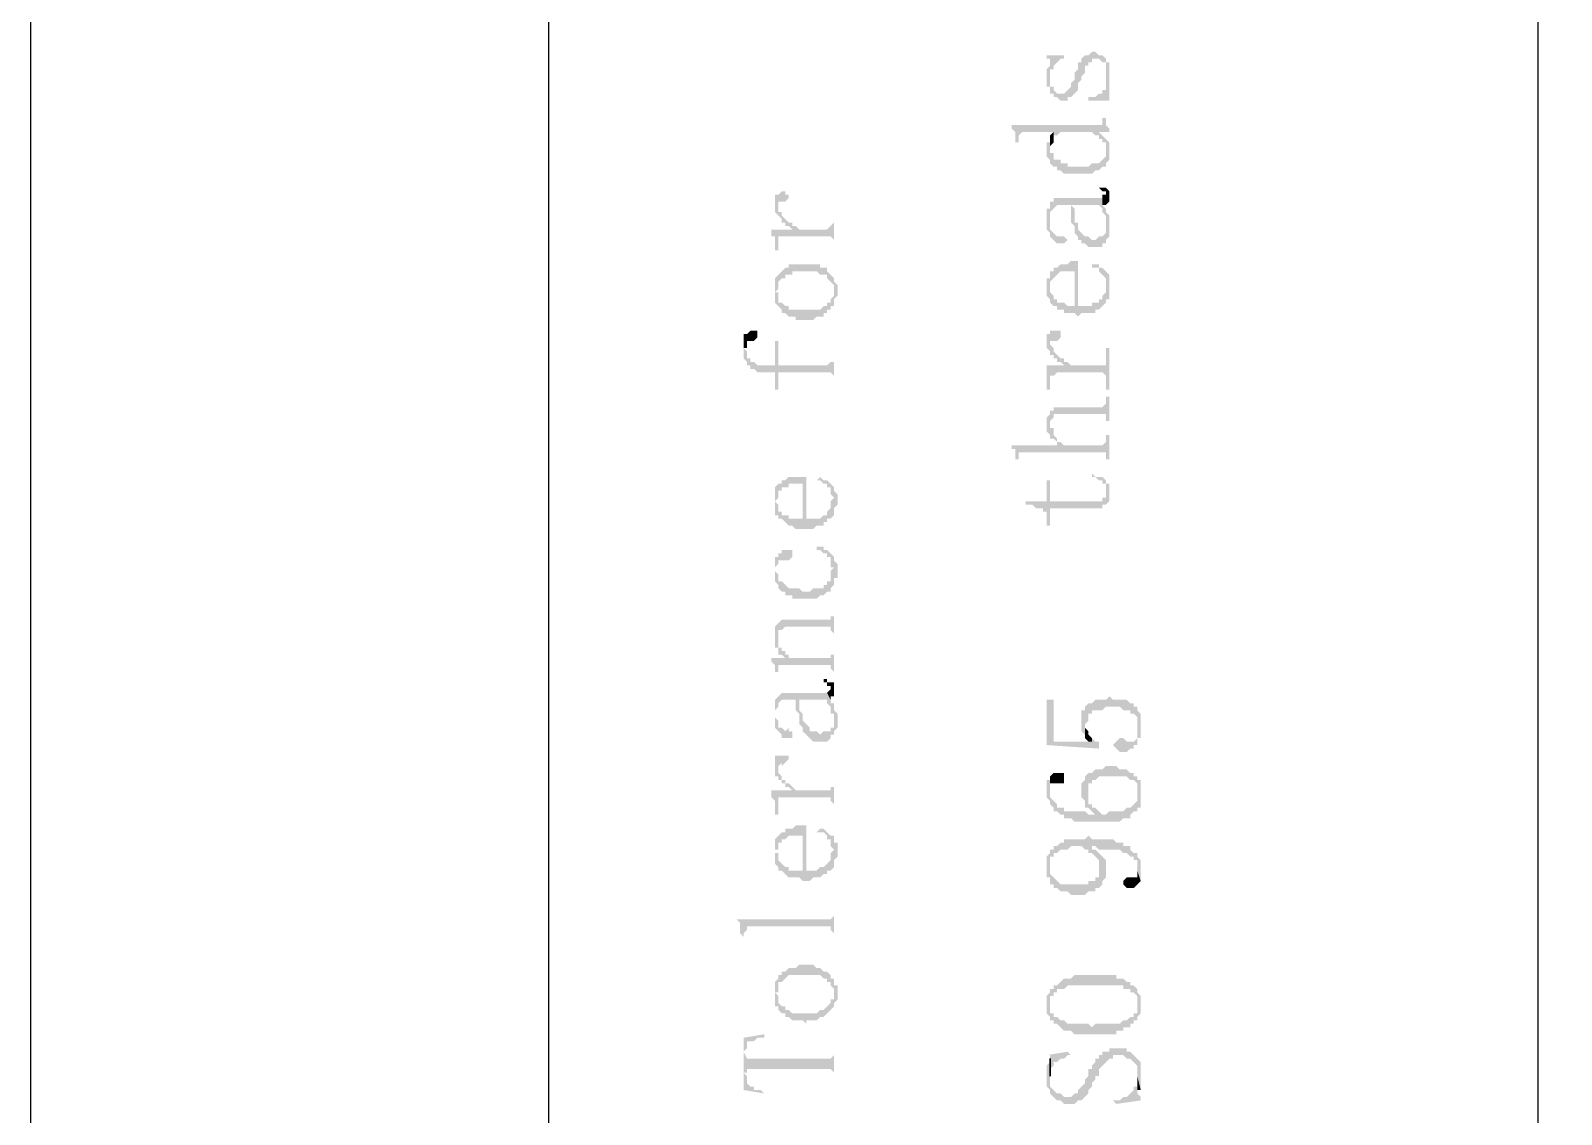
# Model space of a CAD drawing. Header units: millimetres. Extents: x 1399 to 2555, y 1196 to 1555.
# Drawn here: x 1666.65 to 1686.48, y 1387.35 to 1401.39 of the extents above; entities that cross this region are included whole.
import ezdxf

# ---------------------------------------------------------------- set-up
doc = ezdxf.new("R2010")
doc.units = ezdxf.units.MM

msp = doc.modelspace()

# ---------------------------------------------------------------- hatches: boundary and pattern name
at = {"transparency": 33554559}
for points in [[(1679.81001, 1401.0734), (1679.81001, 1401.02827), (1679.85514, 1401.02827), (1679.85514, 1400.62208), (1679.85514, 1400.80261), (1679.85514, 1400.89288), (1679.90027, 1400.89288), (1679.90027, 1400.93801), (1679.94541, 1400.98314), (1679.94541, 1400.98314), (1679.99054, 1401.02827), (1680.03567, 1401.02827), (1680.03567, 1401.0734)], [(1679.85514, 1400.62208), (1679.85514, 1400.57695), (1679.90027, 1400.57695), (1679.90027, 1400.53182), (1679.94541, 1400.53182), (1679.99054, 1400.48669), (1680.0808, 1400.48669), (1680.0808, 1400.53182), (1680.12593, 1400.53182), (1680.17107, 1400.57695), (1680.17107, 1400.57695), (1680.2162, 1400.62208), (1680.2162, 1400.71235), (1680.26133, 1400.75748), (1680.26133, 1400.80261), (1680.30646, 1400.84774), (1680.30646, 1400.93801), (1680.35159, 1400.93801), (1680.35159, 1400.98314), (1680.39673, 1400.98314), (1680.39673, 1401.02827), (1680.48699, 1401.02827), (1680.53212, 1400.98314), (1680.57726, 1400.98314), (1680.57726, 1400.93801), (1680.57726, 1400.80261), (1680.62239, 1400.57695), (1680.62239, 1400.62208), (1680.62239, 1400.71235), (1680.62239, 1400.89288), (1680.62239, 1400.98314), (1680.57726, 1400.98314), (1680.57726, 1401.02827), (1680.57726, 1401.02827), (1680.53212, 1401.0734), (1680.48699, 1401.0734), (1680.44186, 1401.11854), (1680.39673, 1401.11854), (1680.35159, 1401.0734), (1680.30646, 1401.0734), (1680.26133, 1401.02827), (1680.26133, 1400.98314), (1680.2162, 1400.98314), (1680.2162, 1400.89288), (1680.17107, 1400.84774), (1680.17107, 1400.75748), (1680.12593, 1400.71235), (1680.12593, 1400.66722), (1680.0808, 1400.62208), (1680.0808, 1400.62208), (1680.03567, 1400.57695), (1679.94541, 1400.57695), (1679.90027, 1400.62208), (1679.90027, 1400.66722), (1679.85514, 1400.66722), (1679.85514, 1400.80261)], [(1679.81001, 1400.80261), (1679.81001, 1400.66722), (1679.85514, 1400.66722), (1679.85514, 1400.62208), (1679.85514, 1400.98314), (1679.85514, 1400.93801), (1679.81001, 1400.89288)], [(1680.35159, 1400.53182), (1680.35159, 1400.48669), (1680.62239, 1400.48669), (1680.62239, 1400.53182), (1680.62239, 1400.57695), (1680.62239, 1400.57695), (1680.57726, 1400.80261), (1680.57726, 1400.71235), (1680.57726, 1400.62208), (1680.53212, 1400.62208), (1680.53212, 1400.57695), (1680.48699, 1400.57695), (1680.44186, 1400.53182), (1680.39673, 1400.53182)], [(1679.35869, 1400.17076), (1679.35869, 1400.12563), (1679.40382, 1400.0805), (1679.40382, 1399.9451), (1679.44895, 1399.9451), (1679.44895, 1400.03536), (1679.44895, 1400.03536), (1679.49408, 1400.0805), (1679.90027, 1400.0805), (1679.90027, 1400.03536), (1679.94541, 1400.03536), (1679.99054, 1400.0805), (1680.39673, 1400.0805), (1680.44186, 1400.03536), (1680.48699, 1400.03536), (1680.48699, 1400.0805), (1680.62239, 1400.0805), (1680.62239, 1400.12563), (1680.57726, 1400.17076), (1680.57726, 1400.26103), (1680.53212, 1400.26103), (1680.53212, 1400.21589), (1680.53212, 1400.17076), (1680.48699, 1400.17076)], [(1679.85514, 1399.99023), (1679.85514, 1399.85484), (1679.85514, 1399.89997), (1679.90027, 1399.9451), (1679.90027, 1399.99023), (1679.90027, 1400.0805), (1679.90027, 1400.0805), (1679.85514, 1400.03536)], [(1680.48699, 1400.03536), (1680.48699, 1399.99023), (1680.53212, 1399.99023), (1680.53212, 1399.9451), (1680.57726, 1399.9451), (1680.57726, 1399.67431), (1680.62239, 1399.71944), (1680.62239, 1399.85484), (1680.62239, 1399.89997), (1680.62239, 1399.9451), (1680.57726, 1399.99023), (1680.57726, 1399.99023), (1680.53212, 1400.03536), (1680.53212, 1400.03536), (1680.48699, 1400.0805)], [(1679.81001, 1399.85484), (1679.81001, 1399.76457), (1679.85514, 1399.71944), (1679.85514, 1399.67431), (1679.90027, 1399.62918), (1679.94541, 1399.62918), (1679.94541, 1399.58404), (1679.99054, 1399.58404), (1680.03567, 1399.53891), (1680.39673, 1399.53891), (1680.44186, 1399.58404), (1680.48699, 1399.58404), (1680.53212, 1399.62918), (1680.57726, 1399.62918), (1680.57726, 1399.85484), (1680.57726, 1399.76457), (1680.53212, 1399.71944), (1680.53212, 1399.71944), (1680.48699, 1399.67431), (1680.39673, 1399.67431), (1680.35159, 1399.62918), (1680.0808, 1399.62918), (1680.0808, 1399.67431), (1679.99054, 1399.67431), (1679.99054, 1399.71944), (1679.90027, 1399.71944), (1679.90027, 1399.8097), (1679.85514, 1399.8097), (1679.85514, 1399.99023), (1679.85514, 1399.9451), (1679.81001, 1399.9451), (1679.81001, 1399.89997)], [(1676.2897, 1399.13272), (1676.2897, 1399.04246), (1676.2897, 1399.04246), (1676.33483, 1398.99732), (1676.33483, 1399.13272), (1676.33483, 1399.17785), (1676.4251, 1399.17785), (1676.47023, 1399.22299), (1676.47023, 1399.26812), (1676.4251, 1399.26812), (1676.4251, 1399.31325), (1676.37996, 1399.31325), (1676.33483, 1399.26812), (1676.2897, 1399.26812), (1676.2897, 1399.17785)], [(1680.44186, 1399.35838), (1680.48699, 1399.35838), (1680.53212, 1399.31325), (1680.57726, 1399.31325), (1680.57726, 1399.13272), (1680.62239, 1399.17785), (1680.62239, 1399.26812), (1680.62239, 1399.31325), (1680.57726, 1399.35838), (1680.48699, 1399.35838)], [(1680.53212, 1399.22299), (1680.53212, 1399.13272), (1680.57726, 1399.13272), (1680.57726, 1399.26812), (1680.53212, 1399.26812)], [(1676.33483, 1398.99732), (1676.33483, 1398.99732), (1676.37996, 1398.95219), (1676.37996, 1398.90706), (1676.4251, 1398.90706), (1676.4251, 1398.86193), (1676.47023, 1398.86193), (1676.51536, 1398.8168), (1676.51536, 1398.90706), (1676.47023, 1398.90706), (1676.4251, 1398.95219), (1676.4251, 1398.95219), (1676.37996, 1398.99732), (1676.37996, 1399.04246), (1676.33483, 1399.04246), (1676.33483, 1399.13272)], [(1679.81001, 1398.95219), (1679.81001, 1398.90706), (1679.81001, 1398.8168), (1679.85514, 1398.77166), (1679.85514, 1398.72653), (1679.85514, 1398.95219), (1679.85514, 1399.04246), (1679.90027, 1399.08759), (1679.90027, 1399.08759), (1679.94541, 1399.13272), (1680.12593, 1399.13272), (1680.12593, 1398.90706), (1680.12593, 1399.13272), (1680.48699, 1399.13272), (1680.53212, 1399.08759), (1680.53212, 1399.04246), (1680.53212, 1399.04246), (1680.57726, 1398.99732), (1680.57726, 1398.95219), (1680.57726, 1398.86193), (1680.57726, 1399.04246), (1680.57726, 1399.08759), (1680.53212, 1399.13272), (1680.53212, 1399.22299), (1679.90027, 1399.22299), (1679.90027, 1399.17785), (1679.85514, 1399.17785), (1679.85514, 1399.08759), (1679.81001, 1399.08759), (1679.81001, 1398.99732)], [(1680.12593, 1398.90706), (1680.17107, 1398.86193), (1680.17107, 1398.77166), (1680.17107, 1398.77166), (1680.2162, 1398.72653), (1680.2162, 1398.6814), (1680.26133, 1398.6814), (1680.26133, 1398.63627), (1680.30646, 1398.63627), (1680.35159, 1398.59114), (1680.53212, 1398.59114), (1680.53212, 1398.63627), (1680.57726, 1398.63627), (1680.57726, 1398.6814), (1680.62239, 1398.72653), (1680.62239, 1398.86193), (1680.62239, 1398.95219), (1680.62239, 1398.99732), (1680.62239, 1398.99732), (1680.57726, 1399.04246), (1680.57726, 1398.77166), (1680.57726, 1398.77166), (1680.53212, 1398.72653), (1680.48699, 1398.72653), (1680.44186, 1398.6814), (1680.39673, 1398.6814), (1680.35159, 1398.72653), (1680.30646, 1398.72653), (1680.26133, 1398.77166), (1680.26133, 1398.77166), (1680.2162, 1398.8168), (1680.2162, 1398.90706), (1680.17107, 1398.90706), (1680.17107, 1399.08759), (1680.12593, 1399.13272)], [(1676.24457, 1398.8168), (1676.24457, 1398.72653), (1676.2897, 1398.72653), (1676.2897, 1398.63627), (1676.2897, 1398.546), (1676.33483, 1398.546), (1676.33483, 1398.6814), (1676.33483, 1398.72653), (1677.01181, 1398.72653), (1677.05695, 1398.6814), (1677.05695, 1398.546), (1677.05695, 1399.04246), (1677.05695, 1398.90706), (1677.05695, 1398.90706), (1677.01181, 1398.86193), (1677.01181, 1398.86193), (1676.96668, 1398.8168), (1676.60562, 1398.8168), (1676.56049, 1398.86193), (1676.51536, 1398.86193), (1676.51536, 1398.8168)], [(1679.85514, 1398.72653), (1679.85514, 1398.72653), (1679.90027, 1398.6814), (1679.90027, 1398.6814), (1679.94541, 1398.63627), (1680.03567, 1398.63627), (1680.0808, 1398.6814), (1680.03567, 1398.72653), (1679.94541, 1398.72653), (1679.90027, 1398.77166), (1679.90027, 1398.77166), (1679.85514, 1398.8168), (1679.85514, 1398.95219)], [(1676.2897, 1398.18495), (1676.2897, 1398.00442), (1676.2897, 1398.00442), (1676.33483, 1398.04955), (1676.33483, 1398.09468), (1676.33483, 1398.13981), (1676.37996, 1398.18495), (1676.4251, 1398.18495), (1676.4251, 1398.23008), (1676.51536, 1398.23008), (1676.51536, 1398.27521), (1676.83129, 1398.27521), (1676.87642, 1398.23008), (1676.96668, 1398.23008), (1676.96668, 1398.18495), (1676.96668, 1398.18495), (1677.01181, 1398.13981), (1677.01181, 1398.13981), (1677.05695, 1398.09468), (1677.05695, 1397.82389), (1677.05695, 1397.91415), (1677.10208, 1397.95928), (1677.10208, 1398.04955), (1677.10208, 1398.09468), (1677.05695, 1398.13981), (1677.05695, 1398.18495), (1677.05695, 1398.18495), (1677.01181, 1398.23008), (1677.01181, 1398.23008), (1676.96668, 1398.27521), (1676.96668, 1398.32034), (1676.87642, 1398.32034), (1676.87642, 1398.36547), (1676.47023, 1398.36547), (1676.47023, 1398.32034), (1676.4251, 1398.32034), (1676.37996, 1398.27521), (1676.37996, 1398.27521), (1676.33483, 1398.23008), (1676.33483, 1398.23008)], [(1679.85514, 1398.18495), (1679.85514, 1398.09468), (1679.85514, 1398.13981), (1679.85514, 1398.13981), (1679.90027, 1398.18495), (1679.90027, 1398.18495), (1679.94541, 1398.23008), (1679.94541, 1398.23008), (1679.99054, 1398.27521), (1680.17107, 1398.27521), (1680.17107, 1397.73362), (1680.2162, 1397.68849), (1680.2162, 1397.68849), (1680.26133, 1397.73362), (1680.44186, 1397.73362), (1680.44186, 1397.77876), (1680.48699, 1397.77876), (1680.53212, 1397.82389), (1680.53212, 1397.82389), (1680.57726, 1397.86902), (1680.57726, 1397.91415), (1680.62239, 1397.91415), (1680.62239, 1398.09468), (1680.62239, 1398.18495), (1680.62239, 1398.23008), (1680.57726, 1398.27521), (1680.57726, 1398.09468), (1680.57726, 1398.00442), (1680.57726, 1398.00442), (1680.53212, 1397.95928), (1680.53212, 1397.91415), (1680.48699, 1397.91415), (1680.48699, 1397.86902), (1680.39673, 1397.86902), (1680.39673, 1397.82389), (1680.2162, 1397.82389), (1680.2162, 1398.41061), (1680.12593, 1398.41061), (1680.0808, 1398.36547), (1679.99054, 1398.36547), (1679.94541, 1398.32034), (1679.90027, 1398.32034), (1679.90027, 1398.27521), (1679.85514, 1398.27521), (1679.85514, 1398.23008)], [(1680.39673, 1398.36547), (1680.39673, 1398.32034), (1680.48699, 1398.32034), (1680.48699, 1398.27521), (1680.53212, 1398.23008), (1680.53212, 1398.23008), (1680.57726, 1398.18495), (1680.57726, 1398.09468), (1680.57726, 1398.27521), (1680.57726, 1398.27521), (1680.53212, 1398.32034), (1680.48699, 1398.32034), (1680.48699, 1398.36547)], [(1676.2897, 1398.00442), (1676.2897, 1397.86902), (1676.2897, 1397.86902), (1676.33483, 1397.82389), (1676.33483, 1397.82389), (1676.37996, 1397.77876), (1676.37996, 1397.73362), (1676.4251, 1397.73362), (1676.47023, 1397.68849), (1676.56049, 1397.68849), (1676.56049, 1397.64336), (1676.78615, 1397.64336), (1676.83129, 1397.68849), (1676.92155, 1397.68849), (1676.92155, 1397.73362), (1676.96668, 1397.73362), (1676.96668, 1397.77876), (1677.01181, 1397.77876), (1677.01181, 1397.82389), (1677.05695, 1397.82389), (1677.05695, 1398.00442), (1677.05695, 1397.95928), (1677.01181, 1397.91415), (1677.01181, 1397.86902), (1676.96668, 1397.86902), (1676.96668, 1397.82389), (1676.92155, 1397.82389), (1676.87642, 1397.77876), (1676.47023, 1397.77876), (1676.47023, 1397.82389), (1676.4251, 1397.82389), (1676.37996, 1397.86902), (1676.33483, 1397.86902), (1676.33483, 1398.00442), (1676.2897, 1398.00442), (1676.2897, 1398.18495), (1676.2897, 1398.13981), (1676.2897, 1398.04955)], [(1679.81001, 1398.04955), (1679.81001, 1397.95928), (1679.85514, 1397.91415), (1679.85514, 1397.86902), (1679.90027, 1397.82389), (1679.94541, 1397.82389), (1679.94541, 1397.77876), (1680.03567, 1397.77876), (1680.03567, 1397.73362), (1680.17107, 1397.73362), (1680.17107, 1397.82389), (1680.0808, 1397.82389), (1680.03567, 1397.86902), (1679.94541, 1397.86902), (1679.94541, 1397.91415), (1679.90027, 1397.91415), (1679.90027, 1397.95928), (1679.90027, 1397.95928), (1679.85514, 1398.00442), (1679.85514, 1398.18495), (1679.81001, 1398.18495), (1679.81001, 1398.09468)], [(1675.88351, 1397.46283), (1675.88351, 1397.2823), (1675.92864, 1397.2823), (1675.92864, 1397.37257), (1676.01891, 1397.37257), (1676.06404, 1397.4177), (1676.06404, 1397.50796), (1675.97377, 1397.50796), (1675.92864, 1397.46283)], [(1679.81001, 1397.37257), (1679.81001, 1397.2823), (1679.81001, 1397.2823), (1679.85514, 1397.23717), (1679.85514, 1397.19204), (1679.85514, 1397.37257), (1679.94541, 1397.37257), (1679.99054, 1397.4177), (1679.99054, 1397.46283), (1679.99054, 1397.50796), (1679.85514, 1397.50796), (1679.85514, 1397.46283), (1679.81001, 1397.46283), (1679.81001, 1397.4177)], [(1675.88351, 1397.2823), (1675.88351, 1397.14691), (1675.88351, 1397.14691), (1675.92864, 1397.10177), (1675.92864, 1397.05664), (1675.97377, 1397.05664), (1675.97377, 1397.01151), (1676.01891, 1397.01151), (1676.06404, 1396.96638), (1676.2897, 1396.96638), (1676.2897, 1396.74072), (1676.33483, 1396.74072), (1676.33483, 1396.96638), (1677.01181, 1396.96638), (1677.05695, 1396.92125), (1677.05695, 1396.78585), (1677.05695, 1397.32743), (1677.05695, 1397.10177), (1677.01181, 1397.10177), (1676.96668, 1397.05664), (1676.33483, 1397.05664), (1676.33483, 1397.37257), (1676.2897, 1397.37257), (1676.2897, 1397.05664), (1676.06404, 1397.05664), (1676.01891, 1397.10177), (1675.97377, 1397.10177), (1675.97377, 1397.14691), (1675.92864, 1397.14691), (1675.92864, 1397.23717), (1675.88351, 1397.2823), (1675.88351, 1397.46283), (1675.88351, 1397.37257), (1675.88351, 1397.32743)], [(1679.81001, 1397.05664), (1679.81001, 1397.01151), (1679.81001, 1396.92125), (1679.81001, 1396.74072), (1679.85514, 1396.74072), (1679.85514, 1396.92125), (1679.90027, 1396.92125), (1679.94541, 1396.96638), (1680.53212, 1396.96638), (1680.57726, 1396.92125), (1680.57726, 1396.74072), (1680.62239, 1396.74072), (1680.62239, 1397.2823), (1680.57726, 1397.2823), (1680.57726, 1397.10177), (1680.57726, 1397.05664), (1680.12593, 1397.05664), (1680.0808, 1397.10177), (1680.03567, 1397.05664)], [(1679.85514, 1397.19204), (1679.90027, 1397.19204), (1679.90027, 1397.14691), (1679.94541, 1397.14691), (1679.94541, 1397.10177), (1679.99054, 1397.10177), (1680.03567, 1397.05664), (1680.03567, 1397.05664), (1680.0808, 1397.10177), (1680.03567, 1397.10177), (1680.03567, 1397.14691), (1679.99054, 1397.14691), (1679.94541, 1397.19204), (1679.94541, 1397.19204), (1679.90027, 1397.23717), (1679.90027, 1397.2823), (1679.85514, 1397.32743), (1679.85514, 1397.32743)], [(1679.85514, 1396.46992), (1679.85514, 1396.28939), (1679.85514, 1396.33453), (1679.90027, 1396.37966), (1679.90027, 1396.42479), (1680.57726, 1396.42479), (1680.57726, 1396.33453), (1680.62239, 1396.33453), (1680.62239, 1396.65045), (1680.57726, 1396.65045), (1680.57726, 1396.56019), (1680.57726, 1396.56019), (1680.53212, 1396.51506), (1679.90027, 1396.51506), (1679.90027, 1396.46992)], [(1679.81001, 1396.28939), (1679.81001, 1396.19913), (1679.85514, 1396.154), (1679.85514, 1396.10887), (1679.90027, 1396.10887), (1679.94541, 1396.06373), (1679.94541, 1396.0186), (1679.94541, 1396.10887), (1679.90027, 1396.154), (1679.90027, 1396.24426), (1679.85514, 1396.24426), (1679.85514, 1396.46992), (1679.85514, 1396.42479), (1679.81001, 1396.37966), (1679.81001, 1396.33453)], [(1679.35869, 1396.0186), (1679.35869, 1395.97347), (1679.40382, 1395.97347), (1679.40382, 1395.92834), (1679.40382, 1395.83807), (1679.44895, 1395.83807), (1679.44895, 1395.88321), (1679.44895, 1395.92834), (1680.57726, 1395.92834), (1680.57726, 1395.83807), (1680.62239, 1395.83807), (1680.62239, 1396.154), (1680.57726, 1396.154), (1680.57726, 1396.06373), (1680.57726, 1396.06373), (1680.53212, 1396.0186), (1680.03567, 1396.0186), (1679.99054, 1396.06373), (1679.94541, 1396.06373), (1679.94541, 1396.0186)], [(1676.2897, 1395.43188), (1676.2897, 1395.29649), (1676.2897, 1395.29649), (1676.33483, 1395.34162), (1676.33483, 1395.43188), (1676.37996, 1395.43188), (1676.37996, 1395.47702), (1676.47023, 1395.47702), (1676.47023, 1395.52215), (1676.65076, 1395.52215), (1676.65076, 1394.93543), (1676.78615, 1394.93543), (1676.83129, 1394.98056), (1676.92155, 1394.98056), (1676.92155, 1395.02569), (1676.96668, 1395.02569), (1676.96668, 1395.07083), (1677.01181, 1395.07083), (1677.05695, 1395.11596), (1677.05695, 1395.16109), (1677.05695, 1395.20622), (1677.10208, 1395.25135), (1677.10208, 1395.29649), (1677.10208, 1395.38675), (1677.10208, 1395.38675), (1677.05695, 1395.43188), (1677.05695, 1395.47702), (1677.05695, 1395.34162), (1677.05695, 1395.34162), (1677.01181, 1395.29649), (1677.01181, 1395.20622), (1677.01181, 1395.20622), (1676.96668, 1395.16109), (1676.96668, 1395.11596), (1676.92155, 1395.11596), (1676.87642, 1395.07083), (1676.69589, 1395.07083), (1676.69589, 1395.61241), (1676.47023, 1395.61241), (1676.4251, 1395.56728), (1676.37996, 1395.56728), (1676.37996, 1395.52215), (1676.33483, 1395.52215), (1676.2897, 1395.47702)], [(1676.83129, 1395.56728), (1676.87642, 1395.56728), (1676.92155, 1395.52215), (1676.96668, 1395.52215), (1676.96668, 1395.47702), (1677.01181, 1395.47702), (1677.01181, 1395.38675), (1677.01181, 1395.38675), (1677.05695, 1395.34162), (1677.05695, 1395.47702), (1677.01181, 1395.52215), (1676.96668, 1395.56728), (1676.92155, 1395.56728), (1676.87642, 1395.61241), (1676.87642, 1395.61241)], [(1679.53922, 1395.29649), (1679.53922, 1395.25135), (1679.62948, 1395.25135), (1679.67461, 1395.20622), (1679.76488, 1395.20622), (1679.76488, 1395.16109), (1679.81001, 1395.16109), (1679.81001, 1394.98056), (1679.85514, 1394.98056), (1679.85514, 1395.20622), (1680.53212, 1395.20622), (1680.53212, 1395.25135), (1680.57726, 1395.25135), (1680.57726, 1395.43188), (1680.57726, 1395.34162), (1680.53212, 1395.34162), (1680.53212, 1395.29649), (1679.85514, 1395.29649), (1679.85514, 1395.56728), (1679.81001, 1395.56728), (1679.81001, 1395.29649)], [(1680.39673, 1395.61241), (1680.44186, 1395.61241), (1680.48699, 1395.56728), (1680.53212, 1395.56728), (1680.53212, 1395.52215), (1680.57726, 1395.52215), (1680.57726, 1395.25135), (1680.62239, 1395.29649), (1680.62239, 1395.38675), (1680.62239, 1395.43188), (1680.62239, 1395.52215), (1680.57726, 1395.52215), (1680.57726, 1395.56728), (1680.57726, 1395.56728), (1680.53212, 1395.61241), (1680.44186, 1395.61241), (1680.39673, 1395.65754)], [(1676.2897, 1395.29649), (1676.2897, 1395.25135), (1676.2897, 1395.11596), (1676.33483, 1395.11596), (1676.33483, 1395.07083), (1676.37996, 1395.07083), (1676.4251, 1395.02569), (1676.4251, 1395.02569), (1676.47023, 1394.98056), (1676.51536, 1394.98056), (1676.56049, 1394.93543), (1676.65076, 1394.93543), (1676.65076, 1395.07083), (1676.47023, 1395.07083), (1676.47023, 1395.11596), (1676.37996, 1395.11596), (1676.37996, 1395.16109), (1676.33483, 1395.16109), (1676.33483, 1395.25135), (1676.33483, 1395.25135), (1676.2897, 1395.29649), (1676.2897, 1395.43188), (1676.2897, 1395.38675), (1676.2897, 1395.34162)], [(1676.83129, 1394.66464), (1676.87642, 1394.66464), (1676.92155, 1394.6195), (1676.96668, 1394.6195), (1676.96668, 1394.57437), (1677.01181, 1394.57437), (1677.01181, 1394.43898), (1677.05695, 1394.43898), (1677.05695, 1394.57437), (1677.01181, 1394.6195), (1677.01181, 1394.6195), (1676.96668, 1394.66464), (1676.92155, 1394.66464), (1676.92155, 1394.70977), (1676.83129, 1394.70977)], [(1676.2897, 1394.39384), (1676.2897, 1394.25845), (1676.2897, 1394.43898), (1676.33483, 1394.48411), (1676.33483, 1394.52924), (1676.47023, 1394.52924), (1676.51536, 1394.57437), (1676.51536, 1394.6195), (1676.51536, 1394.66464), (1676.37996, 1394.66464), (1676.37996, 1394.6195), (1676.33483, 1394.6195), (1676.33483, 1394.57437), (1676.2897, 1394.57437), (1676.2897, 1394.43898)], [(1676.2897, 1394.25845), (1676.33483, 1394.21331), (1676.33483, 1394.16818), (1676.33483, 1394.16818), (1676.37996, 1394.12305), (1676.4251, 1394.12305), (1676.4251, 1394.07792), (1676.51536, 1394.07792), (1676.51536, 1394.03279), (1676.83129, 1394.03279), (1676.87642, 1394.07792), (1676.92155, 1394.07792), (1676.96668, 1394.12305), (1677.01181, 1394.12305), (1677.01181, 1394.16818), (1677.05695, 1394.21331), (1677.05695, 1394.30358), (1677.10208, 1394.30358), (1677.10208, 1394.43898), (1677.10208, 1394.48411), (1677.05695, 1394.52924), (1677.05695, 1394.57437), (1677.05695, 1394.43898), (1677.05695, 1394.43898), (1677.01181, 1394.39384), (1677.01181, 1394.25845), (1676.96668, 1394.25845), (1676.96668, 1394.21331), (1676.92155, 1394.21331), (1676.92155, 1394.16818), (1676.78615, 1394.16818), (1676.74102, 1394.12305), (1676.65076, 1394.12305), (1676.60562, 1394.16818), (1676.47023, 1394.16818), (1676.4251, 1394.21331), (1676.4251, 1394.21331), (1676.37996, 1394.25845), (1676.33483, 1394.25845), (1676.33483, 1394.34871), (1676.33483, 1394.34871), (1676.2897, 1394.39384)], [(1676.2897, 1393.53633), (1676.2897, 1393.44607), (1676.2897, 1393.40094), (1676.33483, 1393.40094), (1676.33483, 1393.31067), (1676.37996, 1393.31067), (1676.4251, 1393.26554), (1676.4251, 1393.3558), (1676.37996, 1393.3558), (1676.37996, 1393.40094), (1676.33483, 1393.40094), (1676.33483, 1393.71686), (1676.2897, 1393.67173), (1676.2897, 1393.6266), (1676.2897, 1393.58146)], [(1676.33483, 1393.71686), (1676.33483, 1393.53633), (1676.33483, 1393.6266), (1676.37996, 1393.6266), (1676.4251, 1393.67173), (1677.01181, 1393.67173), (1677.01181, 1393.6266), (1677.05695, 1393.58146), (1677.05695, 1393.85226), (1677.05695, 1393.80713), (1677.01181, 1393.80713), (1677.01181, 1393.76199), (1676.37996, 1393.76199), (1676.33483, 1393.71686)], [(1676.24457, 1393.26554), (1676.24457, 1393.22041), (1676.2897, 1393.17527), (1676.2897, 1393.08501), (1676.33483, 1393.08501), (1676.33483, 1393.17527), (1677.01181, 1393.17527), (1677.01181, 1393.13014), (1677.05695, 1393.08501), (1677.05695, 1393.3558), (1677.05695, 1393.31067), (1677.01181, 1393.31067), (1677.01181, 1393.26554), (1676.47023, 1393.26554), (1676.47023, 1393.31067), (1676.4251, 1393.31067), (1676.4251, 1393.26554)], [(1676.92155, 1392.99475), (1676.92155, 1392.94961), (1676.96668, 1392.94961), (1676.96668, 1392.90448), (1677.01181, 1392.90448), (1677.01181, 1392.76909), (1677.05695, 1392.76909), (1677.05695, 1392.90448), (1677.05695, 1392.94961), (1676.96668, 1392.94961), (1676.96668, 1392.99475)], [(1676.2897, 1392.54342), (1676.2897, 1392.49829), (1676.2897, 1392.3629), (1676.2897, 1392.58856), (1676.33483, 1392.63369), (1676.33483, 1392.67882), (1676.33483, 1392.67882), (1676.37996, 1392.72395), (1676.56049, 1392.72395), (1676.56049, 1392.58856), (1676.60562, 1392.54342), (1676.60562, 1392.49829), (1676.60562, 1392.72395), (1676.96668, 1392.72395), (1676.96668, 1392.67882), (1677.01181, 1392.63369), (1677.01181, 1392.54342), (1677.05695, 1392.54342), (1677.05695, 1392.45316), (1677.05695, 1392.67882), (1677.01181, 1392.67882), (1677.01181, 1392.72395), (1676.96668, 1392.81422), (1676.37996, 1392.81422), (1676.33483, 1392.76909), (1676.33483, 1392.76909), (1676.2897, 1392.72395), (1676.2897, 1392.67882), (1676.2897, 1392.58856)], [(1676.60562, 1392.49829), (1676.60562, 1392.40803), (1676.65076, 1392.3629), (1676.65076, 1392.31776), (1676.65076, 1392.31776), (1676.69589, 1392.27263), (1676.69589, 1392.27263), (1676.74102, 1392.2275), (1676.74102, 1392.2275), (1676.78615, 1392.18237), (1676.96668, 1392.18237), (1677.01181, 1392.2275), (1677.01181, 1392.27263), (1677.05695, 1392.27263), (1677.05695, 1392.31776), (1677.05695, 1392.31776), (1677.10208, 1392.3629), (1677.10208, 1392.45316), (1677.10208, 1392.54342), (1677.05695, 1392.58856), (1677.05695, 1392.63369), (1677.05695, 1392.3629), (1677.01181, 1392.3629), (1677.01181, 1392.31776), (1676.92155, 1392.31776), (1676.87642, 1392.27263), (1676.83129, 1392.31776), (1676.74102, 1392.31776), (1676.74102, 1392.3629), (1676.69589, 1392.40803), (1676.69589, 1392.40803), (1676.65076, 1392.45316), (1676.65076, 1392.49829), (1676.65076, 1392.54342), (1676.60562, 1392.58856), (1676.60562, 1392.72395)], [(1676.96668, 1392.81422), (1677.01181, 1392.72395), (1677.01181, 1392.85935), (1677.01181, 1392.85935)], [(1679.81001, 1392.72395), (1679.81001, 1392.13723), (1680.48699, 1392.0921), (1680.48699, 1392.18237), (1680.44186, 1392.18237), (1680.39673, 1392.2275), (1680.39673, 1392.18237), (1679.90027, 1392.18237), (1679.90027, 1392.72395)], [(1680.26133, 1392.45316), (1680.26133, 1392.31776), (1680.26133, 1392.31776), (1680.30646, 1392.27263), (1680.30646, 1392.2275), (1680.30646, 1392.40803), (1680.30646, 1392.40803), (1680.35159, 1392.45316), (1680.35159, 1392.54342), (1680.39673, 1392.54342), (1680.39673, 1392.58856), (1680.53212, 1392.58856), (1680.57726, 1392.63369), (1680.75778, 1392.63369), (1680.80292, 1392.58856), (1680.89318, 1392.58856), (1680.89318, 1392.54342), (1680.93831, 1392.54342), (1680.98345, 1392.49829), (1680.98345, 1392.2275), (1681.02858, 1392.2275), (1681.02858, 1392.3629), (1681.02858, 1392.54342), (1681.02858, 1392.54342), (1680.98345, 1392.58856), (1680.98345, 1392.63369), (1680.93831, 1392.63369), (1680.93831, 1392.67882), (1680.89318, 1392.67882), (1680.84805, 1392.72395), (1680.66752, 1392.72395), (1680.62239, 1392.76909), (1680.62239, 1392.76909), (1680.57726, 1392.72395), (1680.44186, 1392.72395), (1680.39673, 1392.67882), (1680.35159, 1392.67882), (1680.30646, 1392.63369), (1680.30646, 1392.58856), (1680.26133, 1392.58856), (1680.26133, 1392.49829), (1680.26133, 1392.49829)], [(1676.2897, 1392.3629), (1676.33483, 1392.31776), (1676.33483, 1392.31776), (1676.37996, 1392.27263), (1676.37996, 1392.2275), (1676.51536, 1392.2275), (1676.51536, 1392.31776), (1676.47023, 1392.31776), (1676.47023, 1392.3629), (1676.4251, 1392.31776), (1676.4251, 1392.31776), (1676.37996, 1392.3629), (1676.33483, 1392.3629), (1676.33483, 1392.40803), (1676.33483, 1392.45316), (1676.2897, 1392.49829), (1676.2897, 1392.54342)], [(1680.30646, 1392.2275), (1680.30646, 1392.2275), (1680.35159, 1392.18237), (1680.39673, 1392.18237), (1680.39673, 1392.2275), (1680.39673, 1392.2275), (1680.35159, 1392.27263), (1680.35159, 1392.31776), (1680.35159, 1392.31776), (1680.30646, 1392.3629), (1680.30646, 1392.40803)], [(1680.66752, 1392.13723), (1680.66752, 1392.13723), (1680.71265, 1392.0921), (1680.71265, 1392.0921), (1680.75778, 1392.04697), (1680.84805, 1392.04697), (1680.89318, 1392.0921), (1680.93831, 1392.0921), (1680.93831, 1392.13723), (1680.98345, 1392.13723), (1680.98345, 1392.3629), (1680.98345, 1392.2275), (1680.98345, 1392.2275), (1680.93831, 1392.18237), (1680.84805, 1392.18237), (1680.80292, 1392.2275), (1680.75778, 1392.2275), (1680.71265, 1392.18237), (1680.71265, 1392.18237)], [(1676.2897, 1391.86644), (1676.2897, 1391.73105), (1676.33483, 1391.73105), (1676.33483, 1391.86644), (1676.33483, 1391.86644), (1676.37996, 1391.91157), (1676.37996, 1391.86644), (1676.4251, 1391.91157), (1676.4251, 1391.91157), (1676.47023, 1391.95671), (1676.47023, 1392.00184), (1676.2897, 1392.00184), (1676.2897, 1391.91157)], [(1676.24457, 1391.55052), (1676.24457, 1391.46025), (1676.2897, 1391.41512), (1676.2897, 1391.32486), (1676.2897, 1391.23459), (1676.33483, 1391.23459), (1676.33483, 1391.46025), (1677.01181, 1391.46025), (1677.01181, 1391.41512), (1677.05695, 1391.36999), (1677.05695, 1391.23459), (1677.05695, 1391.77618), (1677.05695, 1391.59565), (1677.01181, 1391.59565), (1677.01181, 1391.55052), (1676.56049, 1391.55052), (1676.51536, 1391.59565), (1676.51536, 1391.55052)], [(1676.33483, 1391.73105), (1676.33483, 1391.68591), (1676.37996, 1391.68591), (1676.37996, 1391.64078), (1676.4251, 1391.64078), (1676.4251, 1391.59565), (1676.47023, 1391.59565), (1676.51536, 1391.55052), (1676.51536, 1391.59565), (1676.51536, 1391.59565), (1676.47023, 1391.64078), (1676.4251, 1391.64078), (1676.4251, 1391.68591), (1676.37996, 1391.68591), (1676.37996, 1391.73105), (1676.37996, 1391.73105), (1676.33483, 1391.77618), (1676.33483, 1391.82131), (1676.33483, 1391.82131)], [(1679.85514, 1391.68591), (1679.85514, 1391.55052), (1679.85514, 1391.64078), (1680.03567, 1391.64078), (1680.03567, 1391.73105), (1680.03567, 1391.77618), (1679.90027, 1391.77618), (1679.85514, 1391.73105)], [(1680.26133, 1391.55052), (1680.26133, 1391.46025), (1680.26133, 1391.46025), (1680.30646, 1391.41512), (1680.30646, 1391.36999), (1680.30646, 1391.32486), (1680.35159, 1391.55052), (1680.35159, 1391.64078), (1680.39673, 1391.64078), (1680.39673, 1391.68591), (1680.44186, 1391.68591), (1680.48699, 1391.73105), (1680.84805, 1391.73105), (1680.89318, 1391.68591), (1680.93831, 1391.68591), (1680.98345, 1391.64078), (1680.98345, 1391.50538), (1681.02858, 1391.32486), (1681.02858, 1391.41512), (1681.02858, 1391.55052), (1681.02858, 1391.68591), (1680.98345, 1391.68591), (1680.98345, 1391.73105), (1680.93831, 1391.73105), (1680.93831, 1391.77618), (1680.89318, 1391.77618), (1680.84805, 1391.82131), (1680.75778, 1391.82131), (1680.71265, 1391.86644), (1680.57726, 1391.86644), (1680.53212, 1391.82131), (1680.44186, 1391.82131), (1680.39673, 1391.77618), (1680.35159, 1391.77618), (1680.30646, 1391.73105), (1680.30646, 1391.68591), (1680.30646, 1391.68591), (1680.26133, 1391.64078)], [(1679.81001, 1391.55052), (1679.81001, 1391.46025), (1679.81001, 1391.46025), (1679.85514, 1391.41512), (1679.85514, 1391.36999), (1679.85514, 1391.36999), (1679.90027, 1391.32486), (1679.90027, 1391.27972), (1679.94541, 1391.27972), (1679.99054, 1391.23459), (1680.03567, 1391.23459), (1680.03567, 1391.18946), (1680.12593, 1391.18946), (1680.17107, 1391.14433), (1680.75778, 1391.14433), (1680.80292, 1391.18946), (1680.89318, 1391.18946), (1680.89318, 1391.23459), (1680.89318, 1391.23459), (1680.93831, 1391.27972), (1680.98345, 1391.27972), (1680.98345, 1391.32486), (1681.02858, 1391.32486), (1680.98345, 1391.50538), (1680.98345, 1391.41512), (1680.98345, 1391.41512), (1680.93831, 1391.36999), (1680.93831, 1391.36999), (1680.89318, 1391.32486), (1680.84805, 1391.32486), (1680.80292, 1391.27972), (1680.62239, 1391.27972), (1680.57726, 1391.23459), (1680.53212, 1391.23459), (1680.48699, 1391.27972), (1680.48699, 1391.27972), (1680.44186, 1391.23459), (1680.35159, 1391.23459), (1680.30646, 1391.27972), (1680.03567, 1391.27972), (1680.03567, 1391.32486), (1679.94541, 1391.32486), (1679.94541, 1391.36999), (1679.90027, 1391.41512), (1679.90027, 1391.41512), (1679.85514, 1391.46025), (1679.85514, 1391.50538), (1679.85514, 1391.68591), (1679.81001, 1391.68591), (1679.81001, 1391.59565)], [(1680.30646, 1391.32486), (1680.35159, 1391.32486), (1680.39673, 1391.27972), (1680.39673, 1391.27972), (1680.44186, 1391.23459), (1680.48699, 1391.27972), (1680.44186, 1391.32486), (1680.39673, 1391.32486), (1680.39673, 1391.36999), (1680.35159, 1391.36999), (1680.35159, 1391.41512), (1680.35159, 1391.55052)], [(1676.2897, 1390.87353), (1676.2897, 1390.73814), (1676.2897, 1390.78327), (1676.33483, 1390.78327), (1676.33483, 1390.87353), (1676.37996, 1390.87353), (1676.37996, 1390.91867), (1676.4251, 1390.91867), (1676.47023, 1390.9638), (1676.65076, 1390.9638), (1676.65076, 1390.37708), (1676.74102, 1390.37708), (1676.78615, 1390.42221), (1676.87642, 1390.42221), (1676.92155, 1390.46734), (1676.96668, 1390.46734), (1676.96668, 1390.51248), (1677.01181, 1390.51248), (1677.05695, 1390.55761), (1677.05695, 1390.60274), (1677.05695, 1390.64787), (1677.10208, 1390.69301), (1677.10208, 1390.78327), (1677.10208, 1390.87353), (1677.05695, 1390.87353), (1677.05695, 1390.9638), (1677.05695, 1390.78327), (1677.05695, 1390.78327), (1677.01181, 1390.73814), (1677.01181, 1390.64787), (1677.01181, 1390.64787), (1676.96668, 1390.60274), (1676.96668, 1390.60274), (1676.92155, 1390.55761), (1676.87642, 1390.55761), (1676.83129, 1390.51248), (1676.69589, 1390.51248), (1676.69589, 1391.09919), (1676.56049, 1391.09919), (1676.51536, 1391.05406), (1676.4251, 1391.05406), (1676.4251, 1391.00893), (1676.37996, 1391.00893), (1676.33483, 1390.9638), (1676.33483, 1390.9638), (1676.2897, 1390.91867)], [(1676.83129, 1391.00893), (1676.92155, 1391.00893), (1676.96668, 1390.9638), (1676.96668, 1390.91867), (1677.01181, 1390.91867), (1677.01181, 1390.87353), (1677.01181, 1390.8284), (1677.05695, 1390.78327), (1677.05695, 1390.9638), (1677.01181, 1390.9638), (1676.96668, 1391.00893), (1676.96668, 1391.00893), (1676.92155, 1391.05406), (1676.87642, 1391.05406)], [(1679.85514, 1390.73814), (1679.85514, 1390.55761), (1679.85514, 1390.60274), (1679.85514, 1390.69301), (1679.90027, 1390.69301), (1679.90027, 1390.73814), (1679.94541, 1390.73814), (1679.99054, 1390.78327), (1680.0808, 1390.78327), (1680.12593, 1390.8284), (1680.26133, 1390.8284), (1680.30646, 1390.78327), (1680.35159, 1390.78327), (1680.35159, 1390.73814), (1680.39673, 1390.8284), (1680.44186, 1390.8284), (1680.48699, 1390.78327), (1680.75778, 1390.78327), (1680.80292, 1390.73814), (1680.84805, 1390.73814), (1680.89318, 1390.69301), (1680.93831, 1390.69301), (1680.93831, 1390.64787), (1680.98345, 1390.64787), (1680.98345, 1390.51248), (1680.98345, 1390.51248), (1681.02858, 1390.37708), (1681.02858, 1390.51248), (1681.02858, 1390.60274), (1681.02858, 1390.64787), (1680.98345, 1390.69301), (1680.98345, 1390.73814), (1680.93831, 1390.73814), (1680.89318, 1390.78327), (1680.89318, 1390.8284), (1680.80292, 1390.8284), (1680.80292, 1390.87353), (1680.71265, 1390.87353), (1680.66752, 1390.91867), (1680.39673, 1390.91867), (1680.35159, 1390.9638), (1680.30646, 1390.91867), (1680.03567, 1390.91867), (1680.03567, 1390.87353), (1679.99054, 1390.87353), (1679.94541, 1390.8284), (1679.90027, 1390.8284), (1679.90027, 1390.78327), (1679.85514, 1390.78327)], [(1676.2897, 1390.73814), (1676.2897, 1390.60274), (1676.2897, 1390.60274), (1676.33483, 1390.55761), (1676.33483, 1390.51248), (1676.37996, 1390.51248), (1676.4251, 1390.46734), (1676.4251, 1390.46734), (1676.47023, 1390.42221), (1676.60562, 1390.42221), (1676.65076, 1390.37708), (1676.65076, 1390.51248), (1676.47023, 1390.51248), (1676.47023, 1390.55761), (1676.4251, 1390.55761), (1676.37996, 1390.60274), (1676.37996, 1390.60274), (1676.33483, 1390.64787), (1676.33483, 1390.73814), (1676.2897, 1390.73814), (1676.2897, 1390.87353), (1676.2897, 1390.78327)], [(1679.81001, 1390.55761), (1679.81001, 1390.42221), (1679.85514, 1390.42221), (1679.85514, 1390.33195), (1679.90027, 1390.33195), (1679.90027, 1390.28682), (1679.94541, 1390.28682), (1679.99054, 1390.24168), (1680.0808, 1390.24168), (1680.12593, 1390.19655), (1680.30646, 1390.19655), (1680.35159, 1390.24168), (1680.44186, 1390.24168), (1680.44186, 1390.28682), (1680.48699, 1390.28682), (1680.53212, 1390.33195), (1680.48699, 1390.55761), (1680.48699, 1390.51248), (1680.48699, 1390.42221), (1680.44186, 1390.42221), (1680.44186, 1390.37708), (1680.35159, 1390.37708), (1680.35159, 1390.33195), (1679.99054, 1390.33195), (1679.94541, 1390.37708), (1679.94541, 1390.37708), (1679.90027, 1390.42221), (1679.90027, 1390.42221), (1679.85514, 1390.46734), (1679.85514, 1390.73814), (1679.81001, 1390.69301), (1679.81001, 1390.60274)], [(1680.35159, 1390.73814), (1680.39673, 1390.73814), (1680.44186, 1390.69301), (1680.48699, 1390.64787), (1680.48699, 1390.55761), (1680.48699, 1390.55761), (1680.53212, 1390.33195), (1680.53212, 1390.37708), (1680.53212, 1390.37708), (1680.57726, 1390.42221), (1680.57726, 1390.46734), (1680.57726, 1390.55761), (1680.57726, 1390.64787), (1680.53212, 1390.69301), (1680.53212, 1390.69301), (1680.48699, 1390.73814), (1680.48699, 1390.73814), (1680.44186, 1390.78327), (1680.39673, 1390.78327), (1680.39673, 1390.8284)], [(1680.80292, 1390.33195), (1680.80292, 1390.33195), (1680.84805, 1390.28682), (1680.93831, 1390.28682), (1680.98345, 1390.33195), (1680.98345, 1390.33195), (1681.02858, 1390.37708), (1680.98345, 1390.51248), (1680.98345, 1390.42221), (1680.84805, 1390.42221), (1680.80292, 1390.37708)], [(1675.79325, 1389.88063), (1675.79325, 1389.88063), (1675.83838, 1389.83549), (1675.83838, 1389.74523), (1675.83838, 1389.7001), (1675.88351, 1389.65497), (1675.88351, 1389.5647), (1675.88351, 1389.7001), (1675.92864, 1389.74523), (1675.92864, 1389.79036), (1677.01181, 1389.79036), (1677.01181, 1389.74523), (1677.01181, 1389.74523), (1677.05695, 1389.7001), (1677.05695, 1389.5647), (1677.05695, 1390.10629), (1677.05695, 1389.92576), (1677.05695, 1389.92576), (1677.01181, 1389.88063), (1676.96668, 1389.88063)], [(1676.2897, 1389.06825), (1676.2897, 1388.93285), (1676.33483, 1388.93285), (1676.33483, 1389.06825), (1676.37996, 1389.06825), (1676.4251, 1389.11338), (1676.4251, 1389.11338), (1676.47023, 1389.15851), (1676.87642, 1389.15851), (1676.92155, 1389.11338), (1676.96668, 1389.11338), (1676.96668, 1389.06825), (1677.01181, 1389.06825), (1677.01181, 1389.02311), (1677.05695, 1388.97798), (1677.05695, 1388.93285), (1677.05695, 1388.75232), (1677.05695, 1388.79745), (1677.05695, 1388.79745), (1677.10208, 1388.84259), (1677.10208, 1388.93285), (1677.10208, 1389.02311), (1677.05695, 1389.02311), (1677.05695, 1389.11338), (1677.01181, 1389.11338), (1677.01181, 1389.15851), (1676.96668, 1389.20364), (1676.92155, 1389.20364), (1676.87642, 1389.24878), (1676.83129, 1389.24878), (1676.78615, 1389.29391), (1676.60562, 1389.29391), (1676.56049, 1389.24878), (1676.47023, 1389.24878), (1676.4251, 1389.20364), (1676.37996, 1389.20364), (1676.37996, 1389.15851), (1676.33483, 1389.15851), (1676.33483, 1389.11338)], [(1679.85514, 1388.93285), (1679.85514, 1388.75232), (1679.85514, 1388.79745), (1679.85514, 1388.88772), (1679.90027, 1388.88772), (1679.90027, 1388.93285), (1679.94541, 1388.93285), (1679.94541, 1388.97798), (1680.03567, 1388.97798), (1680.0808, 1389.02311), (1680.80292, 1389.02311), (1680.80292, 1388.97798), (1680.89318, 1388.97798), (1680.89318, 1388.93285), (1680.93831, 1388.93285), (1680.98345, 1388.88772), (1680.98345, 1388.75232), (1680.98345, 1388.97798), (1680.98345, 1388.97798), (1680.93831, 1389.02311), (1680.89318, 1389.02311), (1680.89318, 1389.06825), (1680.84805, 1389.06825), (1680.80292, 1389.11338), (1680.71265, 1389.11338), (1680.71265, 1389.15851), (1680.17107, 1389.15851), (1680.12593, 1389.11338), (1680.03567, 1389.11338), (1679.99054, 1389.06825), (1679.99054, 1389.06825), (1679.94541, 1389.02311), (1679.90027, 1389.02311), (1679.90027, 1388.97798), (1679.85514, 1388.97798)], [(1676.2897, 1388.93285), (1676.2897, 1388.84259), (1676.2897, 1388.75232), (1676.33483, 1388.75232), (1676.33483, 1388.70719), (1676.37996, 1388.66206), (1676.4251, 1388.66206), (1676.4251, 1388.61693), (1676.47023, 1388.61693), (1676.51536, 1388.57179), (1676.65076, 1388.57179), (1676.69589, 1388.52666), (1676.69589, 1388.57179), (1676.83129, 1388.57179), (1676.87642, 1388.61693), (1676.92155, 1388.61693), (1676.96668, 1388.66206), (1676.96668, 1388.66206), (1677.01181, 1388.70719), (1677.01181, 1388.70719), (1677.05695, 1388.75232), (1677.05695, 1388.93285), (1677.05695, 1388.84259), (1677.01181, 1388.84259), (1677.01181, 1388.79745), (1676.96668, 1388.75232), (1676.96668, 1388.75232), (1676.92155, 1388.70719), (1676.87642, 1388.70719), (1676.83129, 1388.66206), (1676.51536, 1388.66206), (1676.47023, 1388.70719), (1676.4251, 1388.70719), (1676.4251, 1388.75232), (1676.37996, 1388.75232), (1676.33483, 1388.79745), (1676.33483, 1388.84259), (1676.33483, 1388.88772), (1676.2897, 1388.93285), (1676.2897, 1389.06825), (1676.2897, 1388.97798), (1676.2897, 1388.97798)], [(1679.81001, 1388.75232), (1679.81001, 1388.66206), (1679.81001, 1388.66206), (1679.85514, 1388.61693), (1679.85514, 1388.57179), (1679.90027, 1388.57179), (1679.90027, 1388.52666), (1679.94541, 1388.52666), (1679.99054, 1388.48153), (1679.99054, 1388.48153), (1680.03567, 1388.4364), (1680.12593, 1388.4364), (1680.17107, 1388.39126), (1680.71265, 1388.39126), (1680.71265, 1388.4364), (1680.80292, 1388.4364), (1680.80292, 1388.48153), (1680.89318, 1388.48153), (1680.89318, 1388.52666), (1680.93831, 1388.52666), (1680.93831, 1388.57179), (1680.98345, 1388.57179), (1680.98345, 1388.61693), (1681.02858, 1388.66206), (1681.02858, 1388.75232), (1681.02858, 1388.88772), (1681.02858, 1388.88772), (1680.98345, 1388.93285), (1680.98345, 1388.75232), (1680.98345, 1388.66206), (1680.93831, 1388.66206), (1680.93831, 1388.61693), (1680.89318, 1388.61693), (1680.84805, 1388.57179), (1680.80292, 1388.57179), (1680.75778, 1388.52666), (1680.44186, 1388.52666), (1680.39673, 1388.48153), (1680.39673, 1388.48153), (1680.35159, 1388.52666), (1680.0808, 1388.52666), (1680.03567, 1388.57179), (1679.99054, 1388.57179), (1679.94541, 1388.61693), (1679.90027, 1388.61693), (1679.90027, 1388.66206), (1679.85514, 1388.66206), (1679.85514, 1388.75232), (1679.85514, 1388.93285), (1679.81001, 1388.88772), (1679.81001, 1388.79745)], [(1675.88351, 1388.34613), (1675.88351, 1388.1656), (1675.88351, 1388.1656), (1675.92864, 1388.21074), (1675.92864, 1388.301), (1676.01891, 1388.301), (1676.06404, 1388.34613), (1676.1543, 1388.34613), (1676.1543, 1388.39126)], [(1675.88351, 1388.34613), (1675.88351, 1387.66915), (1676.1543, 1387.62402), (1676.1543, 1387.62402), (1676.10917, 1387.66915), (1676.01891, 1387.66915), (1676.01891, 1387.71428), (1675.97377, 1387.71428), (1675.92864, 1387.75941), (1675.92864, 1387.84968), (1675.88351, 1387.89481), (1675.88351, 1388.1656)], [(1675.88351, 1388.1656), (1675.88351, 1387.89481), (1675.92864, 1387.89481), (1675.92864, 1387.93994), (1677.01181, 1387.93994), (1677.05695, 1387.89481), (1677.05695, 1387.80455), (1677.05695, 1388.1656), (1677.05695, 1388.12047), (1677.05695, 1388.12047), (1677.01181, 1388.07534), (1675.92864, 1388.07534)], [(1679.81001, 1387.84968), (1679.81001, 1387.71428), (1679.81001, 1387.71428), (1679.85514, 1387.66915), (1679.85514, 1387.62402), (1679.85514, 1387.62402), (1679.90027, 1387.57889), (1679.90027, 1387.57889), (1679.94541, 1387.53375), (1679.99054, 1387.53375), (1680.03567, 1387.48862), (1680.17107, 1387.48862), (1680.2162, 1387.53375), (1680.26133, 1387.53375), (1680.30646, 1387.57889), (1680.30646, 1387.57889), (1680.35159, 1387.62402), (1680.35159, 1387.66915), (1680.39673, 1387.71428), (1680.39673, 1387.75941), (1680.44186, 1387.80455), (1680.44186, 1387.84968), (1680.48699, 1387.84968), (1680.48699, 1387.93994), (1680.53212, 1387.98507), (1680.53212, 1387.98507), (1680.57726, 1388.03021), (1680.57726, 1388.03021), (1680.62239, 1388.07534), (1680.66752, 1388.07534), (1680.66752, 1388.12047), (1680.80292, 1388.12047), (1680.84805, 1388.07534), (1680.89318, 1388.07534), (1680.93831, 1388.03021), (1680.93831, 1388.03021), (1680.98345, 1387.98507), (1680.98345, 1387.84968), (1681.02858, 1387.66915), (1681.02858, 1387.80455), (1681.02858, 1387.84968), (1681.02858, 1388.03021), (1681.02858, 1388.03021), (1680.98345, 1388.07534), (1680.98345, 1388.07534), (1680.93831, 1388.12047), (1680.93831, 1388.12047), (1680.89318, 1388.1656), (1680.84805, 1388.1656), (1680.84805, 1388.21074), (1680.62239, 1388.21074), (1680.62239, 1388.1656), (1680.53212, 1388.1656), (1680.53212, 1388.12047), (1680.48699, 1388.12047), (1680.48699, 1388.07534), (1680.44186, 1388.07534), (1680.44186, 1388.03021), (1680.39673, 1387.98507), (1680.39673, 1387.93994), (1680.35159, 1387.93994), (1680.35159, 1387.84968), (1680.30646, 1387.80455), (1680.30646, 1387.75941), (1680.26133, 1387.71428), (1680.26133, 1387.71428), (1680.2162, 1387.66915), (1680.2162, 1387.62402), (1680.17107, 1387.62402), (1680.12593, 1387.57889), (1680.03567, 1387.57889), (1679.99054, 1387.62402), (1679.94541, 1387.62402), (1679.90027, 1387.66915), (1679.90027, 1387.66915), (1679.85514, 1387.71428), (1679.85514, 1388.03021), (1679.81001, 1387.98507), (1679.81001, 1387.89481), (1679.81001, 1387.89481)], [(1679.81001, 1388.12047), (1679.85514, 1388.12047), (1679.85514, 1388.07534), (1679.85514, 1387.89481), (1679.85514, 1387.93994), (1679.90027, 1387.98507), (1679.90027, 1388.03021), (1679.94541, 1388.03021), (1679.99054, 1388.07534), (1680.03567, 1388.07534), (1680.0808, 1388.12047), (1680.12593, 1388.12047), (1680.0808, 1388.1656)], [(1680.66752, 1387.53375), (1680.71265, 1387.48862), (1681.02858, 1387.53375), (1681.02858, 1387.57889), (1681.02858, 1387.57889), (1680.98345, 1387.62402), (1680.98345, 1387.80455), (1680.98345, 1387.71428), (1680.93831, 1387.71428), (1680.93831, 1387.66915), (1680.93831, 1387.66915), (1680.89318, 1387.62402), (1680.89318, 1387.62402), (1680.84805, 1387.57889), (1680.80292, 1387.57889), (1680.75778, 1387.53375), (1680.71265, 1387.53375)], [(1680.98345, 1387.80455), (1680.98345, 1387.62402), (1680.98345, 1387.66915), (1681.02858, 1387.66915), (1680.98345, 1387.84968)]]:
    msp.add_hatch(color=256, dxfattribs=at).paths.add_polyline_path(points)

# ---------------------------------------------------------------- linework, layer by layer
msp.add_line((1673.35603, 1548.5531), (1673.35603, 1261.81215))
for points in [[(2086.64957, 1257.5531), (2086.64957, 1554.5531), (1666.64957, 1554.5531), (1666.64957, 1257.5531)], [(1679.85514, 1388.03021), (1679.85514, 1387.84968), (1679.85514, 1388.07534)]]:
    msp.add_lwpolyline(points, close=True)
msp.add_lwpolyline([(1686.17365, 1548.5531), (1686.17365, 1261.81215)])

doc.saveas('drawing.dxf')
